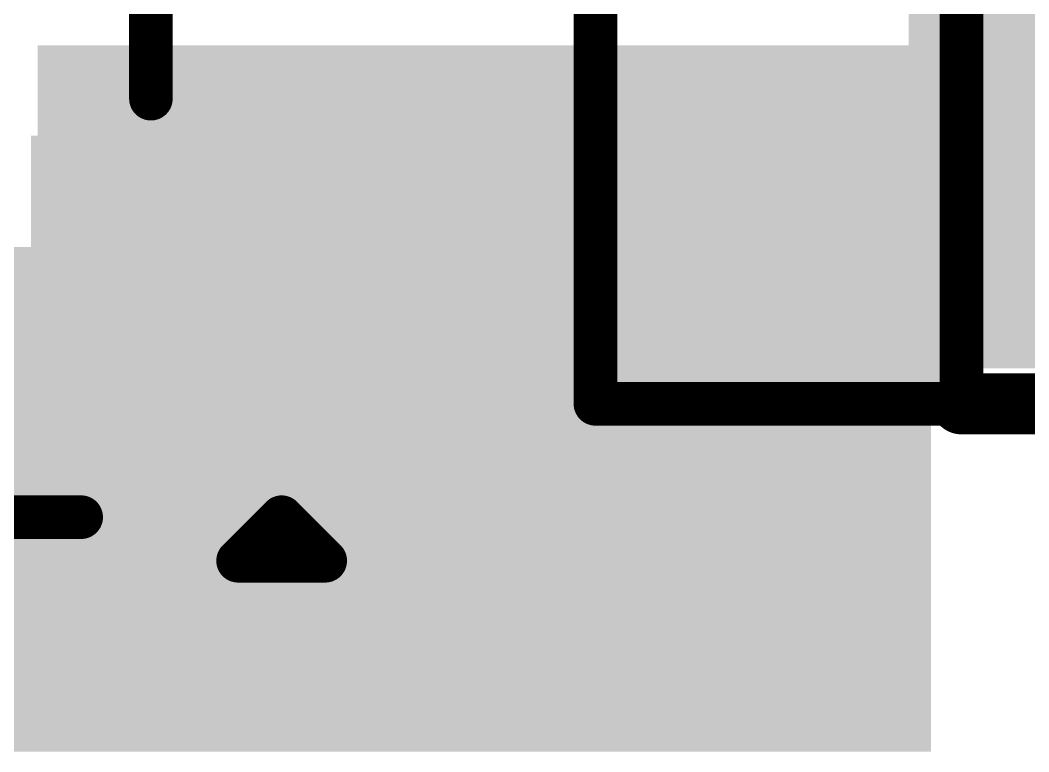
# Model space of a CAD drawing. Header units: inches. Extents: x 68 to 568, y 3 to 460.
# Drawn here: x 197.461 to 200.4, y 272.948 to 275.08 of the extents above; entities that cross this region are included whole.
import ezdxf

# ---------------------------------------------------------------- set-up
doc = ezdxf.new("R2010")
doc.units = ezdxf.units.IN
for name, color, linetype in [('Layer 2', 76, 'Continuous'), ('Top Layer', 1, 'Continuous'), ('Top Overlay', 2, 'Continuous'), ('Top Paste', 8, 'Continuous'), ('Top Solder', 216, 'Continuous')]:
    doc.layers.add(name, color=color, linetype=linetype)

# ---------------------------------------------------------------- blocks, each defined once
blk = doc.blocks.new('R___0603_518')
at = {"layer": 'Top Layer'}
for points in [[(-0.3809999999999999, 0.4445), (-0.3809999999999999, -0.4445), (-1.143, -0.4445), (-1.143, 0.4445)], [(1.143, 0.4445), (1.143, -0.4445), (0.3809999999999999, -0.4445), (0.3809999999999999, 0.4445)]]:
    blk.add_hatch(color=1, dxfattribs=at).paths.add_polyline_path(points)
at = {"layer": 'Top Paste'}
for points in [[(-0.3809999999999999, 0.4445), (-0.3809999999999999, -0.4445), (-1.143, -0.4445), (-1.143, 0.4445)], [(1.143, 0.4445), (1.143, -0.4445), (0.3809999999999999, -0.4445), (0.3809999999999999, 0.4445)]]:
    blk.add_hatch(color=8, dxfattribs=at).paths.add_polyline_path(points)
at = {"layer": 'Top Solder'}
for points in [[(-0.2794, 0.5460999999999999), (-0.2794, -0.5460999999999999), (-1.2446, -0.5460999999999999), (-1.2446, 0.5460999999999999)], [(1.2446, 0.5460999999999999), (1.2446, -0.5460999999999999), (0.2794, -0.5460999999999999), (0.2794, 0.5460999999999999)]]:
    blk.add_hatch(color=216, dxfattribs=at).paths.add_polyline_path(points)
at = {"layer": 'Top Overlay'}
for points in [[(-1.2192, 0.5334, 0.127, 0.127, 0), (1.2192, 0.5334, 0.127, 0.127, 0)], [(-1.2192, 0.5334, 0.127, 0.127, 0), (-1.2192, -0.5334, 0.127, 0.127, 0)], [(1.2192, 0.5334, 0.127, 0.127, 0), (1.2192, -0.5334, 0.127, 0.127, 0)], [(-1.2192, -0.5334, 0.127, 0.127, 0), (1.2192, -0.5334, 0.127, 0.127, 0)]]:
    blk.add_lwpolyline(points, format="xyseb", dxfattribs=at)
for points in [[(-1.25095, 0.5334, 0.0635, 0.0635, 1), (-1.18745, 0.5334, 0.0635, 0.0635, 1)], [(-1.25095, 0.5334, 0.0635, 0.0635, 1), (-1.18745, 0.5334, 0.0635, 0.0635, 1)], [(1.18745, 0.5334, 0.0635, 0.0635, 1), (1.25095, 0.5334, 0.0635, 0.0635, 1)], [(1.18745, 0.5334, 0.0635, 0.0635, 1), (1.25095, 0.5334, 0.0635, 0.0635, 1)], [(-1.25095, -0.5334, 0.0635, 0.0635, 1), (-1.18745, -0.5334, 0.0635, 0.0635, 1)], [(-1.25095, -0.5334, 0.0635, 0.0635, 1), (-1.18745, -0.5334, 0.0635, 0.0635, 1)], [(1.18745, -0.5334, 0.0635, 0.0635, 1), (1.25095, -0.5334, 0.0635, 0.0635, 1)], [(1.18745, -0.5334, 0.0635, 0.0635, 1), (1.25095, -0.5334, 0.0635, 0.0635, 1)]]:
    blk.add_lwpolyline(points, format="xyseb", close=True, dxfattribs=at)
blk = doc.blocks.new('SOT_23_538')
at = {"layer": 'Top Layer'}
blk.add_hatch(color=1, dxfattribs=at).paths.add_polyline_path([(-1.36000109, -0.54000019), (-0.54000019, -0.54000019), (-0.54000019, -1.46000089), (-1.36000109, -1.46000089)])
at = {"layer": 'Top Paste'}
blk.add_hatch(color=8, dxfattribs=at).paths.add_polyline_path([(-1.36000109, -0.54000019), (-0.54000019, -0.54000019), (-0.54000019, -1.46000089), (-1.36000109, -1.46000089)])
at = {"layer": 'Top Solder'}
blk.add_hatch(color=216, dxfattribs=at).paths.add_polyline_path([(-1.46160109, -0.43840019), (-0.43840019, -0.43840019), (-0.43840019, -1.56160089), (-1.46160109, -1.56160089)])
at = {"layer": 'Top Overlay'}
for points in [[(-1.5494, 0.8128, 0.127, 0.127, 0), (-1.5494, -0.5841999999999999, 0.127, 0.127, 0)], [(-0.3302, -0.7874, 0.127, 0.127, 0), (0.3302, -0.7874, 0.127, 0.127, 0)], [(-1.6764, -1.0414, 0.127, 0.127, 0), (-1.5494, -1.1684, 0.127, 0.127, 0)], [(-1.6764, -1.0414, 0.127, 0.127, 0), (-1.6764, -1.2954, 0.127, 0.127, 0)], [(-1.5494, -1.1684, 0.127, 0.127, 0), (-1.6764, -1.2954, 0.127, 0.127, 0)]]:
    blk.add_lwpolyline(points, format="xyseb", dxfattribs=at)
for points in [[(-1.58115, -0.5841999999999999, 0.0635, 0.0635, 1), (-1.51765, -0.5841999999999999, 0.0635, 0.0635, 1)], [(-0.36195, -0.7874, 0.0635, 0.0635, 1), (-0.29845, -0.7874, 0.0635, 0.0635, 1)], [(-1.70815, -1.0414, 0.0635, 0.0635, 1), (-1.64465, -1.0414, 0.0635, 0.0635, 1)], [(-1.70815, -1.0414, 0.0635, 0.0635, 1), (-1.64465, -1.0414, 0.0635, 0.0635, 1)], [(-1.58115, -1.1684, 0.0635, 0.0635, 1), (-1.51765, -1.1684, 0.0635, 0.0635, 1)], [(-1.58115, -1.1684, 0.0635, 0.0635, 1), (-1.51765, -1.1684, 0.0635, 0.0635, 1)], [(-1.70815, -1.2954, 0.0635, 0.0635, 1), (-1.64465, -1.2954, 0.0635, 0.0635, 1)], [(-1.70815, -1.2954, 0.0635, 0.0635, 1), (-1.64465, -1.2954, 0.0635, 0.0635, 1)]]:
    blk.add_lwpolyline(points, format="xyseb", close=True, dxfattribs=at)

msp = doc.modelspace()

# ---------------------------------------------------------------- hatches: boundary and pattern name
at = {"layer": 'Layer 2'}
msp.add_hatch(color=76, dxfattribs=at).paths.add_polyline_path([(200.0504, 274.066), (202.8444, 274.066), (202.8444, 277.1902), (200.0504, 277.1902)])
at = {"layer": 'Top Layer'}
for points in [[(197.51170048, 272.9484), (200.11525128, 272.9484), (200.11525128, 275.00655184), (197.51170048, 275.00655184)], [(197.51170048, 273.7335648), (200.11525128, 273.7335648), (200.11525128, 274.8003648), (197.51170048, 274.8003648)], [(194.33670048, 272.9484), (200.11525128, 272.9484), (200.11525128, 274.4193648), (194.33670048, 274.4193648)]]:
    msp.add_hatch(color=1, dxfattribs=at).paths.add_polyline_path(points)

# ---------------------------------------------------------------- linework, layer by layer
at = {"layer": 'Top Overlay'}
msp.add_lwpolyline([(200.20415128, 273.9621648, 0.1778, 0.1778, 0), (201.7266349, 273.9621648, 0.1778, 0.1778, 0)], format="xyseb", dxfattribs=at)
msp.add_lwpolyline([(200.15970128, 273.9621648, 0.08889999999999999, 0.08889999999999999, 1), (200.24860128, 273.9621648, 0.08889999999999999, 0.08889999999999999, 1)], format="xyseb", close=True, dxfattribs=at)

# ---------------------------------------------------------------- block references
at = {"rotation": 90}
for name, p in [('SOT_23_538', (197.05455382, 275.1813648)), ('R___0603_518', (199.67075128, 275.1813648))]:
    msp.add_blockref(name, p, dxfattribs=at)

doc.saveas('drawing.dxf')
